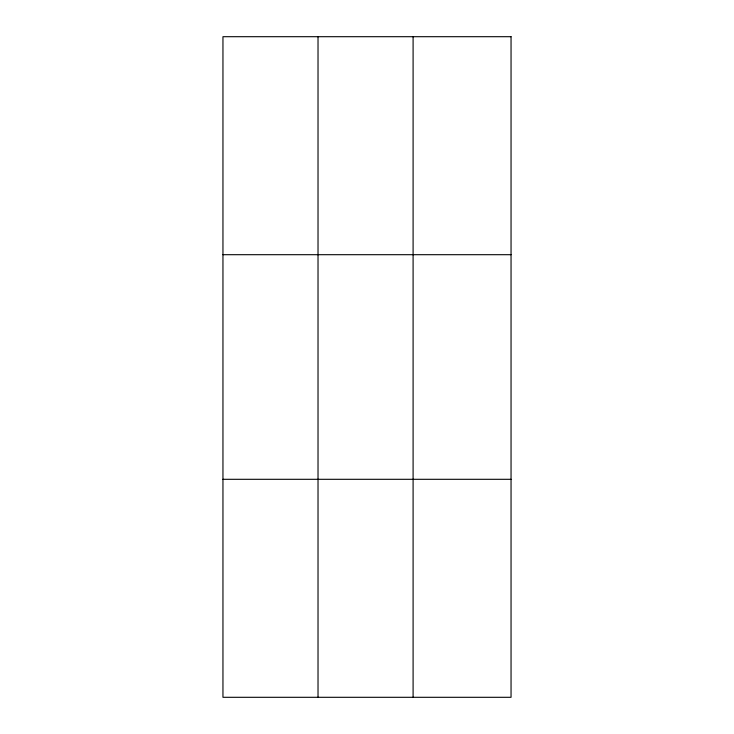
<?xml version="1.0" encoding="UTF-8"?>
<svg xmlns="http://www.w3.org/2000/svg" width="734" height="734" viewBox="0 0 734 734"><rect width="100%" height="100%" fill="white"/><g stroke="black" fill="none" stroke-linecap="round" stroke-linejoin="round"><path stroke-width="1.1" d="M318.024 697.3L318.024 36.7M413.095 697.3L413.095 36.7M222.952 254.698L511.048 254.698M222.952 479.302L511.048 479.302M511.048 36.7L511.048 697.3L222.952 697.3L222.952 36.7L511.048 36.7"/></g></svg>
